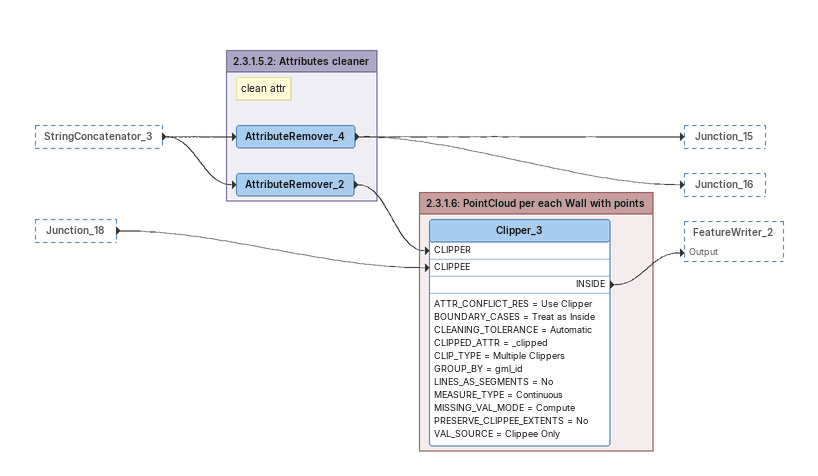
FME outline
StringConcatenator_3 [outside]
    -> AttributeRemover_2
    -> AttributeRemover_4
Junction_18 [outside]
    -> Clipper_3 [CLIPPEE]

Bookmark: 2.3.1.5.2: Attributes cleaner
Note: clean attr
AttributeRemover_4
    -> Junction_15
    -> Junction_16
AttributeRemover_2
    -> Clipper_3 [CLIPPER]

Bookmark: 2.3.1.6: PointCloud per each Wall with points
Clipper_3
    ATTR_CONFLICT_RES = Use Clipper
    BOUNDARY_CASES = Treat as Inside
    CLEANING_TOLERANCE = Automatic
    CLIPPED_ATTR = _clipped
    CLIP_TYPE = Multiple Clippers
    GROUP_BY = gml_id
    LINES_AS_SEGMENTS = No
    MEASURE_TYPE = Continuous
    MISSING_VAL_MODE = Compute
    PRESERVE_CLIPPEE_EXTENTS = No
    VAL_SOURCE = Clippee Only
    INSIDE -> FeatureWriter_2 [Output]
